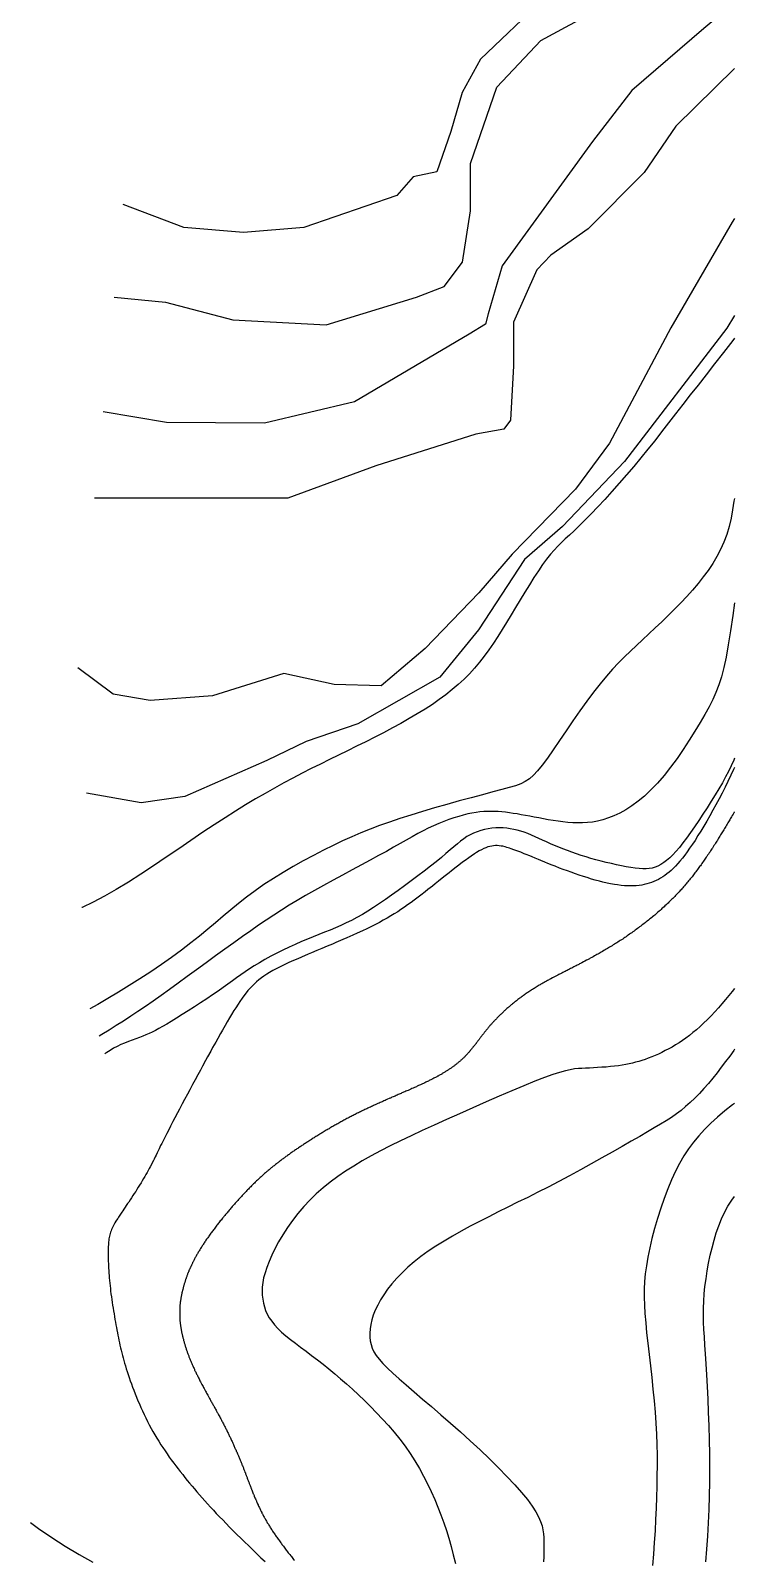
# Model space of a CAD drawing. Header units: metres. Extents: x -2219 to 517, y -3078 to 398.
# Drawn here: x 450 to 517.2, y 101.6 to 247.5 of the extents above; entities that cross this region are included whole.
import ezdxf

# ---------------------------------------------------------------- set-up
doc = ezdxf.new("R2010")
doc.units = ezdxf.units.M
doc.layers.add('TERRAIN_CONTOUR_1M', color=3, linetype='Continuous')
doc.layers.add('TERRAIN_CONTOUR_5M_SUPPLEMENT', color=4, linetype='Continuous')

msp = doc.modelspace()

# ---------------------------------------------------------------- linework, layer by layer
at = {"layer": 'TERRAIN_CONTOUR_1M'}
for points in [[(517.17, 258.13, 29), (515.96, 257.52, 29), (507.66, 253.77, 29), (501.75, 252.34, 29), (498.89, 250.5, 29), (492.93, 244.81, 29), (491.17, 241.61, 29), (490.1, 237.89, 29), (488.77, 234.04, 29), (486.51, 233.58, 29), (484.92, 231.78, 29), (476.06, 228.72, 29), (470.28, 228.27, 29), (464.6, 228.72, 29), (458.82, 230.92, 29)], [(517.17, 250.18, 31), (514.24, 247.72, 31), (507.38, 241.82, 31), (503.62, 236.93, 31), (494.98, 225.08, 31), (493.66, 220.5, 31), (493.4, 219.52, 31), (491.83, 218.54, 31), (480.9, 212.09, 31), (472.3, 210.04, 31), (462.95, 210.12, 31), (456.88, 211.12, 31)], [(517.17, 243.92, 32), (511.59, 238.4, 32), (508.55, 233.98, 32), (503.19, 228.62, 32), (499.64, 226.09, 32), (498.3, 224.69, 32), (496.09, 219.71, 32), (496.09, 215.52, 32), (495.8, 210.35, 32), (495.16, 209.48, 32), (492.49, 209.01, 32), (482.92, 205.97, 32), (474.53, 202.88, 32), (456.07, 202.89, 32)], [(517.17, 229.6, 33), (516.95, 229.23, 33), (511.1, 219.16, 33), (505.23, 208.15, 33), (502, 203.76, 33), (495.95, 197.53, 33), (492.77, 193.84, 33), (487.65, 188.54, 33), (483.44, 184.96, 33), (478.96, 185.11, 33), (474.14, 186.16, 33), (467.35, 184.02, 33), (461.39, 183.57, 33), (457.86, 184.17, 33), (454.48, 186.69, 33)], [(517.17, 220.32, 34), (516.43, 219.11, 34), (506.67, 206.39, 34), (500.75, 200.2, 34), (497.13, 197.03, 34), (492.74, 190.33, 34), (489.04, 185.8, 34), (481.22, 181.33, 34), (476.27, 179.66, 34), (472.51, 177.85, 34), (464.69, 174.42, 34), (460.51, 173.8, 34), (455.31, 174.71, 34)], [(517.17, 202.87, 37), (517.13, 202.6, 37), (517, 201.79, 37), (516.85, 200.99, 37), (516.66, 200.2, 37), (516.43, 199.43, 37), (516.16, 198.7, 37), (515.85, 197.99, 37), (515.49, 197.31, 37), (515.1, 196.65, 37), (514.67, 196, 37), (514.2, 195.37, 37), (513.71, 194.74, 37), (513.18, 194.12, 37), (512.62, 193.5, 37), (512.04, 192.89, 37), (511.45, 192.28, 37), (510.84, 191.68, 37), (510.23, 191.08, 37), (509.61, 190.5, 37), (509, 189.93, 37), (508.4, 189.37, 37), (507.81, 188.82, 37), (507.24, 188.28, 37), (506.67, 187.73, 37), (506.1, 187.16, 37), (505.52, 186.55, 37), (504.94, 185.89, 37), (504.34, 185.17, 37), (503.72, 184.38, 37), (503.07, 183.52, 37), (502.41, 182.59, 37), (501.75, 181.63, 37), (501.1, 180.68, 37), (500.47, 179.75, 37), (499.87, 178.87, 37), (499.31, 178.08, 37), (498.82, 177.4, 37), (498.38, 176.86, 37), (497.98, 176.43, 37), (497.6, 176.09, 37), (497.2, 175.83, 37), (496.77, 175.62, 37), (496.26, 175.44, 37), (495.67, 175.26, 37), (494.95, 175.07, 37), (494.09, 174.84, 37), (493.11, 174.58, 37), (492.03, 174.29, 37), (490.9, 173.98, 37), (489.72, 173.65, 37), (488.54, 173.32, 37), (487.38, 172.98, 37), (486.26, 172.64, 37), (485.22, 172.3, 37), (484.23, 171.97, 37), (483.29, 171.64, 37), (482.39, 171.3, 37), (481.51, 170.94, 37), (480.64, 170.57, 37), (479.75, 170.16, 37), (478.85, 169.74, 37), (477.92, 169.27, 37), (476.97, 168.78, 37), (476, 168.26, 37), (475.04, 167.71, 37), (474.09, 167.15, 37), (473.15, 166.57, 37), (472.25, 165.99, 37), (471.4, 165.39, 37), (470.59, 164.8, 37), (469.83, 164.2, 37), (469.09, 163.59, 37), (468.36, 162.98, 37), (467.63, 162.36, 37), (466.88, 161.73, 37), (466.1, 161.08, 37), (465.27, 160.42, 37), (464.37, 159.74, 37), (463.43, 159.05, 37), (462.45, 158.36, 37), (461.44, 157.68, 37), (460.41, 157, 37), (459.38, 156.35, 37), (458.35, 155.72, 37), (457.35, 155.12, 37), (456.37, 154.56, 37), (455.63, 154.15, 37)], [(517.17, 192.9, 38), (517.01, 191.7, 38), (516.8, 190.21, 38), (516.58, 188.88, 38), (516.37, 187.72, 38), (516.15, 186.71, 38), (515.93, 185.84, 38), (515.68, 185.06, 38), (515.4, 184.34, 38), (515.1, 183.66, 38), (514.75, 182.97, 38), (514.35, 182.24, 38), (513.9, 181.46, 38), (513.4, 180.63, 38), (512.86, 179.77, 38), (512.29, 178.9, 38), (511.69, 178.03, 38), (511.07, 177.2, 38), (510.45, 176.41, 38), (509.82, 175.68, 38), (509.2, 175.03, 38), (508.58, 174.45, 38), (507.98, 173.95, 38), (507.38, 173.52, 38), (506.8, 173.15, 38), (506.23, 172.83, 38), (505.67, 172.57, 38), (505.14, 172.36, 38), (504.62, 172.19, 38), (504.11, 172.06, 38), (503.62, 171.97, 38), (503.14, 171.91, 38), (502.67, 171.88, 38), (502.2, 171.88, 38), (501.74, 171.89, 38), (501.27, 171.93, 38), (500.8, 171.98, 38), (500.33, 172.04, 38), (499.87, 172.11, 38), (499.4, 172.19, 38), (498.95, 172.27, 38), (498.5, 172.36, 38), (498.06, 172.44, 38), (497.63, 172.52, 38), (497.22, 172.6, 38), (496.82, 172.67, 38), (496.43, 172.74, 38), (496.05, 172.8, 38), (495.68, 172.86, 38), (495.32, 172.9, 38), (494.97, 172.94, 38), (494.62, 172.97, 38), (494.27, 172.98, 38), (493.93, 172.99, 38), (493.58, 172.99, 38), (493.23, 172.97, 38), (492.87, 172.93, 38), (492.5, 172.89, 38), (492.11, 172.82, 38), (491.71, 172.74, 38), (491.28, 172.63, 38), (490.84, 172.51, 38), (490.38, 172.37, 38), (489.91, 172.21, 38), (489.43, 172.03, 38), (488.94, 171.83, 38), (488.44, 171.62, 38), (487.94, 171.38, 38), (487.44, 171.13, 38), (486.93, 170.86, 38), (486.39, 170.57, 38), (485.84, 170.25, 38), (485.25, 169.92, 38), (484.62, 169.56, 38), (483.94, 169.17, 38), (483.2, 168.76, 38), (482.4, 168.32, 38), (481.55, 167.87, 38), (480.67, 167.39, 38), (479.76, 166.9, 38), (478.85, 166.41, 38), (477.94, 165.92, 38), (477.06, 165.43, 38), (476.21, 164.95, 38), (475.41, 164.48, 38), (474.65, 164.02, 38), (473.91, 163.56, 38), (473.18, 163.09, 38), (472.46, 162.61, 38), (471.73, 162.12, 38), (470.98, 161.59, 38), (470.19, 161.04, 38), (469.37, 160.44, 38), (468.5, 159.82, 38), (467.62, 159.18, 38), (466.72, 158.52, 38), (465.82, 157.87, 38), (464.93, 157.22, 38), (464.06, 156.59, 38), (463.22, 155.98, 38), (462.43, 155.42, 38), (461.66, 154.88, 38), (460.93, 154.37, 38), (460.22, 153.89, 38), (459.53, 153.42, 38), (458.84, 152.97, 38), (458.15, 152.53, 38), (457.47, 152.1, 38), (456.77, 151.67, 38), (456.5, 151.51, 38)], [(517.17, 178.06, 39), (517.1, 177.89, 39), (516.87, 177.35, 39), (516.61, 176.81, 39), (516.33, 176.27, 39), (516.02, 175.72, 39), (515.68, 175.15, 39), (515.33, 174.56, 39), (514.95, 173.95, 39), (514.56, 173.33, 39), (514.17, 172.71, 39), (513.77, 172.1, 39), (513.37, 171.52, 39), (512.98, 170.96, 39), (512.61, 170.44, 39), (512.25, 169.97, 39), (511.92, 169.55, 39), (511.59, 169.17, 39), (511.28, 168.84, 39), (510.99, 168.55, 39), (510.7, 168.3, 39), (510.42, 168.09, 39), (510.14, 167.91, 39), (509.87, 167.77, 39), (509.6, 167.66, 39), (509.32, 167.58, 39), (509.04, 167.53, 39), (508.73, 167.51, 39), (508.41, 167.51, 39), (508.06, 167.53, 39), (507.69, 167.57, 39), (507.28, 167.63, 39), (506.84, 167.7, 39), (506.39, 167.79, 39), (505.91, 167.89, 39), (505.42, 168, 39), (504.93, 168.12, 39), (504.44, 168.24, 39), (503.95, 168.37, 39), (503.47, 168.5, 39), (503, 168.64, 39), (502.54, 168.78, 39), (502.09, 168.93, 39), (501.65, 169.08, 39), (501.22, 169.24, 39), (500.8, 169.4, 39), (500.39, 169.56, 39), (499.99, 169.73, 39), (499.61, 169.9, 39), (499.23, 170.08, 39), (498.86, 170.25, 39), (498.49, 170.41, 39), (498.14, 170.57, 39), (497.79, 170.72, 39), (497.45, 170.86, 39), (497.11, 170.99, 39), (496.77, 171.1, 39), (496.44, 171.19, 39), (496.1, 171.27, 39), (495.77, 171.33, 39), (495.43, 171.38, 39), (495.09, 171.4, 39), (494.74, 171.41, 39), (494.38, 171.4, 39), (494.02, 171.37, 39), (493.66, 171.32, 39), (493.3, 171.25, 39), (492.95, 171.16, 39), (492.6, 171.04, 39), (492.26, 170.91, 39), (491.94, 170.75, 39), (491.63, 170.58, 39), (491.34, 170.38, 39), (491.03, 170.15, 39), (490.72, 169.9, 39), (490.39, 169.61, 39), (490.03, 169.3, 39), (489.63, 168.96, 39), (489.19, 168.58, 39), (488.69, 168.17, 39), (488.14, 167.74, 39), (487.55, 167.28, 39), (486.94, 166.82, 39), (486.31, 166.34, 39), (485.68, 165.88, 39), (485.05, 165.42, 39), (484.43, 164.98, 39), (483.84, 164.57, 39), (483.27, 164.18, 39), (482.71, 163.81, 39), (482.17, 163.47, 39), (481.65, 163.15, 39), (481.13, 162.86, 39), (480.61, 162.58, 39), (480.1, 162.33, 39), (479.59, 162.09, 39), (479.07, 161.86, 39), (478.56, 161.65, 39), (478.03, 161.44, 39), (477.5, 161.23, 39), (476.95, 161.01, 39), (476.4, 160.79, 39), (475.83, 160.55, 39), (475.24, 160.29, 39), (474.65, 160.02, 39), (474.06, 159.74, 39), (473.47, 159.44, 39), (472.89, 159.15, 39), (472.34, 158.84, 39), (471.81, 158.54, 39), (471.32, 158.25, 39), (470.86, 157.96, 39), (470.44, 157.68, 39), (470.03, 157.39, 39), (469.63, 157.1, 39), (469.23, 156.81, 39), (468.81, 156.5, 39), (468.36, 156.18, 39), (467.88, 155.83, 39), (467.35, 155.47, 39), (466.79, 155.09, 39), (466.2, 154.7, 39), (465.61, 154.32, 39), (465.01, 153.94, 39), (464.44, 153.58, 39), (463.9, 153.25, 39), (463.4, 152.94, 39), (462.96, 152.68, 39), (462.56, 152.45, 39), (462.21, 152.25, 39), (461.88, 152.07, 39), (461.57, 151.92, 39), (461.28, 151.78, 39), (460.98, 151.65, 39), (460.67, 151.53, 39), (460.35, 151.4, 39), (460.01, 151.28, 39), (459.66, 151.15, 39), (459.3, 151.01, 39), (458.94, 150.87, 39), (458.58, 150.72, 39), (458.23, 150.55, 39), (457.88, 150.37, 39), (457.55, 150.17, 39), (457.23, 149.96, 39), (457.06, 149.83, 39)], [(517.17, 172.95, 41), (517.16, 172.92, 41), (517.14, 172.89, 41), (517.13, 172.87, 41), (517.11, 172.84, 41), (517.04, 172.72, 41), (516.97, 172.6, 41), (516.9, 172.48, 41), (516.83, 172.36, 41), (516.78, 172.26, 41), (516.72, 172.17, 41), (516.67, 172.08, 41), (516.61, 171.99, 41), (516.55, 171.88, 41), (516.48, 171.77, 41), (516.42, 171.66, 41), (516.35, 171.55, 41), (516.29, 171.45, 41), (516.23, 171.35, 41), (516.17, 171.24, 41), (516.1, 171.14, 41), (516.04, 171.04, 41), (515.98, 170.94, 41), (515.92, 170.84, 41), (515.85, 170.74, 41), (515.79, 170.63, 41), (515.72, 170.52, 41), (515.66, 170.42, 41), (515.59, 170.31, 41), (515.54, 170.22, 41), (515.48, 170.13, 41), (515.42, 170.04, 41), (515.36, 169.95, 41), (515.29, 169.84, 41), (515.22, 169.72, 41), (515.15, 169.61, 41), (515.07, 169.49, 41), (515.01, 169.4, 41), (514.95, 169.31, 41), (514.9, 169.23, 41), (514.84, 169.14, 41), (514.76, 169.02, 41), (514.69, 168.91, 41), (514.61, 168.8, 41), (514.54, 168.69, 41), (514.47, 168.6, 41), (514.41, 168.51, 41), (514.35, 168.42, 41), (514.29, 168.33, 41), (514.21, 168.22, 41), (514.13, 168.11, 41), (514.06, 168, 41), (513.98, 167.89, 41), (513.92, 167.8, 41), (513.85, 167.71, 41), (513.78, 167.62, 41), (513.72, 167.53, 41), (513.64, 167.43, 41), (513.56, 167.32, 41), (513.48, 167.22, 41), (513.4, 167.11, 41), (513.33, 167.02, 41), (513.26, 166.93, 41), (513.19, 166.84, 41), (513.12, 166.75, 41), (513.04, 166.65, 41), (512.96, 166.55, 41), (512.88, 166.45, 41), (512.79, 166.35, 41), (512.72, 166.26, 41), (512.64, 166.17, 41), (512.57, 166.08, 41), (512.49, 165.99, 41), (512.41, 165.89, 41), (512.32, 165.79, 41), (512.24, 165.7, 41), (512.15, 165.6, 41), (512.07, 165.51, 41), (511.98, 165.42, 41), (511.9, 165.32, 41), (511.82, 165.23, 41), (511.73, 165.14, 41), (511.64, 165.05, 41), (511.55, 164.96, 41), (511.47, 164.86, 41), (511.38, 164.77, 41), (511.29, 164.68, 41), (511.2, 164.59, 41), (511.11, 164.5, 41), (511.01, 164.41, 41), (510.92, 164.32, 41), (510.83, 164.23, 41), (510.74, 164.15, 41), (510.64, 164.06, 41), (510.54, 163.96, 41), (510.45, 163.87, 41), (510.35, 163.78, 41), (510.25, 163.7, 41), (510.16, 163.61, 41), (510.07, 163.53, 41), (509.97, 163.45, 41), (509.87, 163.36, 41), (509.77, 163.27, 41), (509.66, 163.18, 41), (509.56, 163.09, 41), (509.46, 163.01, 41), (509.36, 162.93, 41), (509.27, 162.85, 41), (509.17, 162.77, 41), (509.06, 162.68, 41), (508.96, 162.6, 41), (508.85, 162.51, 41), (508.74, 162.43, 41), (508.64, 162.35, 41), (508.54, 162.27, 41), (508.44, 162.19, 41), (508.34, 162.11, 41), (508.23, 162.03, 41), (508.12, 161.95, 41), (508.01, 161.87, 41), (507.9, 161.79, 41), (507.8, 161.71, 41), (507.69, 161.63, 41), (507.59, 161.56, 41), (507.48, 161.48, 41), (507.37, 161.4, 41), (507.26, 161.33, 41), (507.15, 161.25, 41), (507.04, 161.17, 41), (506.93, 161.1, 41), (506.82, 161.02, 41), (506.72, 160.95, 41), (506.61, 160.88, 41), (506.5, 160.8, 41), (506.38, 160.73, 41), (506.27, 160.65, 41), (506.16, 160.58, 41), (506.05, 160.51, 41), (505.94, 160.44, 41), (505.83, 160.37, 41), (505.72, 160.3, 41), (505.6, 160.23, 41), (505.49, 160.16, 41), (505.37, 160.08, 41), (505.25, 160.01, 41), (505.14, 159.95, 41), (505.04, 159.88, 41), (504.93, 159.82, 41), (504.83, 159.76, 41), (504.71, 159.69, 41), (504.58, 159.62, 41), (504.46, 159.55, 41), (504.34, 159.48, 41), (504.24, 159.42, 41), (504.14, 159.36, 41), (504.04, 159.31, 41), (503.93, 159.25, 41), (503.8, 159.18, 41), (503.67, 159.1, 41), (503.54, 159.03, 41), (503.41, 158.96, 41), (503.32, 158.91, 41), (503.22, 158.86, 41), (503.13, 158.82, 41), (503.04, 158.77, 41), (502.9, 158.69, 41), (502.75, 158.61, 41), (502.61, 158.54, 41), (502.46, 158.46, 41), (502.39, 158.42, 41), (502.31, 158.38, 41), (502.24, 158.35, 41), (502.16, 158.31, 41), (502.06, 158.25, 41), (501.95, 158.2, 41), (501.84, 158.14, 41), (501.73, 158.09, 41), (501.63, 158.03, 41), (501.52, 157.97, 41), (501.41, 157.92, 41), (501.3, 157.86, 41), (501.2, 157.81, 41), (501.1, 157.76, 41), (501, 157.71, 41), (500.9, 157.66, 41), (500.79, 157.6, 41), (500.68, 157.55, 41), (500.57, 157.49, 41), (500.46, 157.43, 41), (500.39, 157.4, 41), (500.32, 157.36, 41), (500.26, 157.32, 41), (500.19, 157.29, 41), (500.05, 157.22, 41), (499.92, 157.15, 41), (499.79, 157.08, 41), (499.65, 157.01, 41), (499.57, 156.96, 41), (499.49, 156.92, 41), (499.41, 156.88, 41), (499.33, 156.83, 41), (499.22, 156.77, 41), (499.1, 156.71, 41), (498.99, 156.64, 41), (498.88, 156.58, 41), (498.79, 156.53, 41), (498.7, 156.48, 41), (498.62, 156.43, 41), (498.53, 156.38, 41), (498.44, 156.32, 41), (498.34, 156.27, 41), (498.24, 156.21, 41), (498.14, 156.15, 41), (498.06, 156.09, 41), (497.97, 156.04, 41), (497.89, 155.99, 41), (497.81, 155.94, 41), (497.72, 155.88, 41), (497.63, 155.82, 41), (497.54, 155.76, 41), (497.45, 155.7, 41), (497.37, 155.65, 41), (497.29, 155.59, 41), (497.2, 155.54, 41), (497.12, 155.48, 41), (497.04, 155.42, 41), (496.96, 155.37, 41), (496.89, 155.31, 41), (496.81, 155.25, 41), (496.73, 155.2, 41), (496.65, 155.14, 41), (496.57, 155.08, 41), (496.5, 155.02, 41), (496.42, 154.97, 41), (496.35, 154.91, 41), (496.28, 154.85, 41), (496.21, 154.8, 41), (496.14, 154.74, 41), (496.06, 154.68, 41), (495.99, 154.62, 41), (495.92, 154.56, 41), (495.85, 154.51, 41), (495.79, 154.45, 41), (495.72, 154.39, 41), (495.65, 154.34, 41), (495.59, 154.28, 41), (495.52, 154.22, 41), (495.45, 154.16, 41), (495.39, 154.1, 41), (495.32, 154.05, 41), (495.26, 153.99, 41), (495.2, 153.93, 41), (495.14, 153.88, 41), (495.08, 153.82, 41), (495.01, 153.76, 41), (494.95, 153.7, 41), (494.89, 153.64, 41), (494.83, 153.59, 41), (494.78, 153.53, 41), (494.72, 153.48, 41), (494.67, 153.42, 41), (494.61, 153.36, 41), (494.55, 153.31, 41), (494.49, 153.25, 41), (494.44, 153.19, 41), (494.38, 153.13, 41), (494.33, 153.08, 41), (494.28, 153.03, 41), (494.23, 152.97, 41), (494.18, 152.91, 41), (494.12, 152.85, 41), (494.07, 152.79, 41), (494.01, 152.73, 41), (493.97, 152.68, 41), (493.92, 152.63, 41), (493.88, 152.58, 41), (493.83, 152.53, 41), (493.78, 152.47, 41), (493.73, 152.41, 41), (493.68, 152.35, 41), (493.63, 152.29, 41), (493.59, 152.24, 41), (493.55, 152.19, 41), (493.51, 152.14, 41), (493.47, 152.1, 41), (493.42, 152.03, 41), (493.37, 151.97, 41), (493.31, 151.9, 41), (493.26, 151.83, 41), (493.23, 151.8, 41), (493.2, 151.76, 41), (493.17, 151.72, 41), (493.14, 151.68, 41), (493.09, 151.62, 41), (493.05, 151.56, 41), (493.01, 151.51, 41), (492.96, 151.45, 41), (492.93, 151.4, 41), (492.89, 151.36, 41), (492.86, 151.31, 41), (492.82, 151.27, 41), (492.79, 151.22, 41), (492.75, 151.17, 41), (492.71, 151.12, 41), (492.67, 151.07, 41), (492.64, 151.02, 41), (492.6, 150.97, 41), (492.56, 150.92, 41), (492.52, 150.87, 41), (492.5, 150.84, 41), (492.47, 150.8, 41), (492.44, 150.77, 41), (492.41, 150.73, 41), (492.37, 150.67, 41), (492.32, 150.61, 41), (492.27, 150.55, 41), (492.23, 150.49, 41), (492.2, 150.46, 41), (492.17, 150.42, 41), (492.14, 150.38, 41), (492.11, 150.35, 41), (492.06, 150.29, 41), (492.02, 150.24, 41), (491.97, 150.18, 41), (491.93, 150.12, 41), (491.89, 150.08, 41), (491.86, 150.05, 41), (491.83, 150.01, 41), (491.79, 149.97, 41), (491.75, 149.92, 41), (491.7, 149.87, 41), (491.66, 149.82, 41), (491.61, 149.77, 41), (491.58, 149.73, 41), (491.54, 149.69, 41), (491.5, 149.65, 41), (491.46, 149.61, 41), (491.42, 149.56, 41), (491.37, 149.52, 41), (491.33, 149.47, 41), (491.28, 149.43, 41), (491.24, 149.39, 41), (491.2, 149.35, 41), (491.15, 149.31, 41), (491.11, 149.27, 41), (491.06, 149.22, 41), (491.02, 149.18, 41), (490.97, 149.14, 41), (490.92, 149.1, 41), (490.87, 149.06, 41), (490.83, 149.02, 41), (490.78, 148.98, 41), (490.73, 148.94, 41), (490.68, 148.9, 41), (490.63, 148.86, 41), (490.58, 148.82, 41), (490.53, 148.78, 41), (490.48, 148.74, 41), (490.43, 148.7, 41), (490.37, 148.66, 41), (490.32, 148.62, 41), (490.27, 148.59, 41), (490.21, 148.55, 41), (490.16, 148.51, 41), (490.11, 148.48, 41), (490.05, 148.44, 41), (489.99, 148.4, 41), (489.93, 148.36, 41), (489.87, 148.32, 41), (489.82, 148.28, 41), (489.76, 148.25, 41), (489.71, 148.21, 41), (489.65, 148.18, 41), (489.59, 148.14, 41), (489.52, 148.1, 41), (489.46, 148.06, 41), (489.39, 148.02, 41), (489.33, 147.98, 41), (489.27, 147.95, 41), (489.22, 147.91, 41), (489.16, 147.88, 41), (489.08, 147.84, 41), (489.01, 147.8, 41), (488.94, 147.76, 41), (488.87, 147.72, 41), (488.81, 147.69, 41), (488.74, 147.65, 41), (488.68, 147.62, 41), (488.62, 147.58, 41), (488.54, 147.54, 41), (488.46, 147.5, 41), (488.38, 147.46, 41), (488.31, 147.42, 41), (488.24, 147.39, 41), (488.17, 147.35, 41), (488.1, 147.32, 41), (488.03, 147.29, 41), (487.95, 147.24, 41), (487.86, 147.2, 41), (487.77, 147.16, 41), (487.69, 147.12, 41), (487.62, 147.08, 41), (487.55, 147.05, 41), (487.47, 147.01, 41), (487.4, 146.98, 41), (487.31, 146.94, 41), (487.21, 146.89, 41), (487.11, 146.85, 41), (487.01, 146.8, 41), (486.94, 146.77, 41), (486.87, 146.74, 41), (486.8, 146.7, 41), (486.73, 146.67, 41), (486.61, 146.62, 41), (486.5, 146.57, 41), (486.38, 146.52, 41), (486.26, 146.47, 41), (486.2, 146.44, 41), (486.14, 146.41, 41), (486.07, 146.38, 41), (486.01, 146.35, 41), (485.9, 146.31, 41), (485.79, 146.26, 41), (485.69, 146.21, 41), (485.58, 146.17, 41), (485.5, 146.13, 41), (485.42, 146.1, 41), (485.34, 146.06, 41), (485.25, 146.02, 41), (485.16, 145.98, 41), (485.06, 145.94, 41), (484.96, 145.9, 41), (484.86, 145.85, 41), (484.77, 145.81, 41), (484.67, 145.77, 41), (484.57, 145.73, 41), (484.47, 145.69, 41), (484.4, 145.65, 41), (484.33, 145.62, 41), (484.26, 145.59, 41), (484.19, 145.56, 41), (484.06, 145.5, 41), (483.93, 145.45, 41), (483.81, 145.39, 41), (483.68, 145.34, 41), (483.6, 145.3, 41), (483.52, 145.27, 41), (483.44, 145.23, 41), (483.36, 145.2, 41), (483.24, 145.14, 41), (483.12, 145.09, 41), (482.99, 145.03, 41), (482.87, 144.97, 41), (482.78, 144.93, 41), (482.7, 144.89, 41), (482.61, 144.85, 41), (482.52, 144.81, 41), (482.41, 144.76, 41), (482.29, 144.71, 41), (482.18, 144.65, 41), (482.06, 144.6, 41), (481.97, 144.55, 41), (481.87, 144.51, 41), (481.78, 144.46, 41), (481.68, 144.42, 41), (481.57, 144.37, 41), (481.47, 144.31, 41), (481.36, 144.26, 41), (481.26, 144.21, 41), (481.16, 144.16, 41), (481.06, 144.11, 41), (480.97, 144.06, 41), (480.87, 144.02, 41), (480.77, 143.96, 41), (480.67, 143.91, 41), (480.57, 143.86, 41), (480.47, 143.81, 41), (480.37, 143.75, 41), (480.27, 143.7, 41), (480.17, 143.65, 41), (480.07, 143.6, 41), (479.97, 143.54, 41), (479.88, 143.49, 41), (479.78, 143.44, 41), (479.69, 143.39, 41), (479.59, 143.34, 41), (479.49, 143.28, 41), (479.39, 143.23, 41), (479.29, 143.17, 41), (479.2, 143.12, 41), (479.11, 143.07, 41), (479.02, 143.02, 41), (478.93, 142.97, 41), (478.83, 142.91, 41), (478.74, 142.86, 41), (478.64, 142.8, 41), (478.55, 142.74, 41), (478.46, 142.69, 41), (478.37, 142.64, 41), (478.28, 142.59, 41), (478.19, 142.54, 41), (478.1, 142.48, 41), (478, 142.42, 41), (477.91, 142.37, 41), (477.82, 142.31, 41), (477.73, 142.26, 41), (477.65, 142.21, 41), (477.56, 142.16, 41), (477.48, 142.1, 41), (477.38, 142.05, 41), (477.29, 141.99, 41), (477.2, 141.93, 41), (477.11, 141.88, 41), (477.03, 141.83, 41), (476.95, 141.77, 41), (476.86, 141.72, 41), (476.78, 141.67, 41), (476.7, 141.61, 41), (476.61, 141.56, 41), (476.52, 141.5, 41), (476.44, 141.45, 41), (476.36, 141.39, 41), (476.27, 141.34, 41), (476.19, 141.29, 41), (476.11, 141.24, 41), (476.03, 141.18, 41), (475.96, 141.13, 41), (475.88, 141.08, 41), (475.8, 141.03, 41), (475.72, 140.97, 41), (475.64, 140.92, 41), (475.55, 140.86, 41), (475.47, 140.81, 41), (475.4, 140.76, 41), (475.33, 140.71, 41), (475.25, 140.66, 41), (475.18, 140.61, 41), (475.1, 140.55, 41), (475.02, 140.5, 41), (474.94, 140.44, 41), (474.86, 140.39, 41), (474.79, 140.34, 41), (474.72, 140.29, 41), (474.66, 140.24, 41), (474.59, 140.2, 41), (474.51, 140.14, 41), (474.43, 140.08, 41), (474.35, 140.03, 41), (474.27, 139.97, 41), (474.2, 139.92, 41), (474.14, 139.87, 41), (474.07, 139.82, 41), (474, 139.77, 41), (473.93, 139.71, 41), (473.85, 139.66, 41), (473.77, 139.6, 41), (473.7, 139.54, 41), (473.63, 139.49, 41), (473.57, 139.44, 41), (473.5, 139.39, 41), (473.43, 139.34, 41), (473.36, 139.28, 41), (473.29, 139.22, 41), (473.21, 139.16, 41), (473.14, 139.1, 41), (473.07, 139.05, 41), (473.01, 138.99, 41), (472.94, 138.94, 41), (472.87, 138.88, 41), (472.8, 138.82, 41), (472.73, 138.77, 41), (472.66, 138.71, 41), (472.59, 138.65, 41), (472.52, 138.59, 41), (472.45, 138.53, 41), (472.38, 138.47, 41), (472.31, 138.41, 41), (472.24, 138.35, 41), (472.17, 138.29, 41), (472.1, 138.22, 41), (472.04, 138.16, 41), (471.97, 138.1, 41), (471.9, 138.03, 41), (471.83, 137.97, 41), (471.76, 137.9, 41), (471.69, 137.84, 41), (471.62, 137.77, 41), (471.55, 137.71, 41), (471.48, 137.64, 41), (471.41, 137.57, 41), (471.33, 137.5, 41), (471.26, 137.43, 41), (471.19, 137.36, 41), (471.12, 137.29, 41), (471.05, 137.22, 41), (470.98, 137.15, 41), (470.91, 137.08, 41), (470.84, 137.01, 41), (470.76, 136.93, 41), (470.69, 136.85, 41), (470.61, 136.78, 41), (470.54, 136.7, 41), (470.47, 136.63, 41), (470.4, 136.55, 41), (470.33, 136.48, 41), (470.25, 136.4, 41), (470.18, 136.32, 41), (470.1, 136.23, 41), (470.03, 136.15, 41), (469.95, 136.07, 41), (469.88, 136, 41), (469.81, 135.92, 41), (469.74, 135.84, 41), (469.66, 135.75, 41), (469.59, 135.67, 41), (469.51, 135.59, 41), (469.44, 135.5, 41), (469.37, 135.42, 41), (469.29, 135.34, 41), (469.22, 135.25, 41), (469.15, 135.17, 41), (469.08, 135.09, 41), (469.01, 135, 41), (468.93, 134.92, 41), (468.86, 134.83, 41), (468.79, 134.75, 41), (468.72, 134.66, 41), (468.64, 134.57, 41), (468.57, 134.49, 41), (468.5, 134.4, 41), (468.43, 134.32, 41), (468.37, 134.23, 41), (468.3, 134.15, 41), (468.23, 134.06, 41), (468.16, 133.97, 41), (468.08, 133.88, 41), (468.01, 133.8, 41), (467.95, 133.71, 41), (467.89, 133.63, 41), (467.82, 133.55, 41), (467.76, 133.47, 41), (467.69, 133.38, 41), (467.62, 133.29, 41), (467.55, 133.2, 41), (467.48, 133.11, 41), (467.42, 133.03, 41), (467.36, 132.95, 41), (467.31, 132.87, 41), (467.25, 132.79, 41), (467.18, 132.7, 41), (467.12, 132.62, 41), (467.05, 132.53, 41), (466.99, 132.44, 41), (466.94, 132.36, 41), (466.88, 132.28, 41), (466.83, 132.2, 41), (466.77, 132.13, 41), (466.71, 132.04, 41), (466.66, 131.96, 41), (466.6, 131.88, 41), (466.54, 131.79, 41), (466.5, 131.72, 41), (466.45, 131.64, 41), (466.4, 131.57, 41), (466.35, 131.49, 41), (466.3, 131.41, 41), (466.25, 131.34, 41), (466.2, 131.26, 41), (466.15, 131.18, 41), (466.11, 131.11, 41), (466.06, 131.03, 41), (466.02, 130.96, 41), (465.98, 130.89, 41), (465.93, 130.82, 41), (465.89, 130.74, 41), (465.85, 130.67, 41), (465.81, 130.6, 41), (465.77, 130.53, 41), (465.73, 130.46, 41), (465.69, 130.39, 41), (465.65, 130.32, 41), (465.62, 130.25, 41), (465.58, 130.18, 41), (465.55, 130.11, 41), (465.51, 130.04, 41), (465.48, 129.98, 41), (465.44, 129.91, 41), (465.41, 129.84, 41), (465.38, 129.78, 41), (465.35, 129.71, 41), (465.32, 129.65, 41), (465.29, 129.58, 41), (465.26, 129.52, 41), (465.23, 129.45, 41), (465.2, 129.39, 41), (465.17, 129.32, 41), (465.14, 129.26, 41), (465.11, 129.2, 41), (465.09, 129.13, 41), (465.06, 129.07, 41), (465.04, 129.01, 41), (465.01, 128.95, 41), (464.99, 128.88, 41), (464.96, 128.82, 41), (464.94, 128.76, 41), (464.92, 128.7, 41), (464.89, 128.64, 41), (464.87, 128.58, 41), (464.85, 128.52, 41), (464.83, 128.46, 41), (464.81, 128.4, 41), (464.79, 128.34, 41), (464.77, 128.28, 41), (464.75, 128.22, 41), (464.73, 128.17, 41), (464.71, 128.11, 41), (464.69, 128.05, 41), (464.68, 127.99, 41), (464.66, 127.94, 41), (464.64, 127.88, 41), (464.62, 127.82, 41), (464.61, 127.76, 41), (464.59, 127.71, 41), (464.58, 127.65, 41), (464.56, 127.59, 41), (464.54, 127.54, 41), (464.53, 127.48, 41), (464.52, 127.43, 41), (464.5, 127.37, 41), (464.49, 127.31, 41), (464.47, 127.26, 41), (464.46, 127.2, 41), (464.45, 127.14, 41), (464.43, 127.09, 41), (464.42, 127.04, 41), (464.41, 126.98, 41), (464.4, 126.93, 41), (464.39, 126.87, 41), (464.37, 126.81, 41), (464.36, 126.76, 41), (464.35, 126.7, 41), (464.34, 126.64, 41), (464.33, 126.59, 41), (464.32, 126.54, 41), (464.31, 126.49, 41), (464.3, 126.43, 41), (464.3, 126.37, 41), (464.29, 126.31, 41), (464.28, 126.25, 41), (464.27, 126.2, 41), (464.26, 126.15, 41), (464.26, 126.09, 41), (464.25, 126.04, 41), (464.24, 125.98, 41), (464.24, 125.93, 41), (464.23, 125.87, 41), (464.23, 125.81, 41), (464.22, 125.76, 41), (464.22, 125.7, 41), (464.22, 125.65, 41), (464.21, 125.59, 41), (464.21, 125.53, 41), (464.21, 125.48, 41), (464.2, 125.42, 41), (464.2, 125.36, 41), (464.2, 125.3, 41), (464.2, 125.25, 41), (464.2, 125.19, 41), (464.2, 125.14, 41), (464.2, 125.08, 41), (464.2, 125.02, 41), (464.2, 124.96, 41), (464.2, 124.9, 41), (464.2, 124.85, 41), (464.2, 124.79, 41), (464.21, 124.73, 41), (464.21, 124.67, 41), (464.21, 124.61, 41), (464.22, 124.55, 41), (464.22, 124.49, 41), (464.22, 124.44, 41), (464.23, 124.37, 41), (464.23, 124.31, 41), (464.24, 124.25, 41), (464.25, 124.19, 41), (464.25, 124.13, 41), (464.26, 124.07, 41), (464.27, 124.01, 41), (464.28, 123.95, 41), (464.28, 123.89, 41), (464.29, 123.83, 41), (464.3, 123.76, 41), (464.31, 123.7, 41), (464.32, 123.64, 41), (464.33, 123.58, 41), (464.34, 123.51, 41), (464.35, 123.45, 41), (464.37, 123.39, 41), (464.38, 123.32, 41), (464.39, 123.25, 41), (464.41, 123.19, 41), (464.42, 123.12, 41), (464.43, 123.06, 41), (464.45, 123, 41), (464.46, 122.93, 41), (464.48, 122.87, 41), (464.49, 122.8, 41), (464.51, 122.73, 41), (464.53, 122.66, 41), (464.55, 122.6, 41), (464.56, 122.53, 41), (464.58, 122.47, 41), (464.6, 122.4, 41), (464.62, 122.33, 41), (464.64, 122.26, 41), (464.66, 122.19, 41), (464.68, 122.12, 41), (464.7, 122.05, 41), (464.72, 121.99, 41), (464.74, 121.92, 41), (464.76, 121.85, 41), (464.79, 121.78, 41), (464.81, 121.71, 41), (464.83, 121.64, 41), (464.86, 121.56, 41), (464.88, 121.49, 41), (464.91, 121.42, 41), (464.93, 121.36, 41), (464.95, 121.29, 41), (464.98, 121.21, 41), (465.01, 121.14, 41), (465.04, 121.07, 41), (465.06, 120.99, 41), (465.09, 120.92, 41), (465.12, 120.85, 41), (465.15, 120.78, 41), (465.17, 120.71, 41), (465.21, 120.63, 41), (465.24, 120.56, 41), (465.27, 120.48, 41), (465.3, 120.4, 41), (465.33, 120.33, 41), (465.36, 120.26, 41), (465.39, 120.19, 41), (465.42, 120.12, 41), (465.46, 120.04, 41), (465.49, 119.96, 41), (465.53, 119.88, 41), (465.57, 119.8, 41), (465.6, 119.72, 41), (465.63, 119.65, 41), (465.66, 119.58, 41), (465.7, 119.51, 41), (465.74, 119.43, 41), (465.78, 119.34, 41), (465.82, 119.26, 41), (465.86, 119.18, 41), (465.89, 119.11, 41), (465.93, 119.04, 41), (465.96, 118.97, 41), (466, 118.9, 41), (466.05, 118.81, 41), (466.09, 118.72, 41), (466.14, 118.63, 41), (466.19, 118.53, 41), (466.22, 118.47, 41), (466.25, 118.4, 41), (466.29, 118.34, 41), (466.32, 118.27, 41), (466.38, 118.17, 41), (466.43, 118.08, 41), (466.48, 117.98, 41), (466.53, 117.88, 41), (466.57, 117.82, 41), (466.6, 117.76, 41), (466.63, 117.7, 41), (466.66, 117.64, 41), (466.72, 117.54, 41), (466.77, 117.44, 41), (466.83, 117.34, 41), (466.88, 117.24, 41), (466.92, 117.18, 41), (466.95, 117.12, 41), (466.98, 117.06, 41), (467.02, 117, 41), (467.06, 116.92, 41), (467.11, 116.84, 41), (467.15, 116.76, 41), (467.19, 116.68, 41), (467.24, 116.6, 41), (467.28, 116.52, 41), (467.33, 116.44, 41), (467.37, 116.36, 41), (467.41, 116.29, 41), (467.45, 116.22, 41), (467.49, 116.15, 41), (467.52, 116.08, 41), (467.58, 115.99, 41), (467.63, 115.9, 41), (467.68, 115.81, 41), (467.73, 115.71, 41), (467.76, 115.65, 41), (467.79, 115.59, 41), (467.83, 115.53, 41), (467.86, 115.47, 41), (467.91, 115.37, 41), (467.97, 115.27, 41), (468.02, 115.17, 41), (468.08, 115.07, 41), (468.12, 115, 41), (468.16, 114.93, 41), (468.19, 114.85, 41), (468.23, 114.78, 41), (468.28, 114.69, 41), (468.33, 114.6, 41), (468.37, 114.52, 41), (468.42, 114.43, 41), (468.46, 114.35, 41), (468.49, 114.28, 41), (468.53, 114.2, 41), (468.57, 114.12, 41), (468.61, 114.04, 41), (468.66, 113.96, 41), (468.7, 113.87, 41), (468.74, 113.79, 41), (468.78, 113.71, 41), (468.82, 113.63, 41), (468.86, 113.55, 41), (468.9, 113.46, 41), (468.93, 113.39, 41), (468.97, 113.31, 41), (469.01, 113.23, 41), (469.04, 113.16, 41), (469.08, 113.07, 41), (469.12, 112.99, 41), (469.16, 112.91, 41), (469.2, 112.83, 41), (469.23, 112.75, 41), (469.27, 112.68, 41), (469.3, 112.6, 41), (469.33, 112.53, 41), (469.37, 112.45, 41), (469.41, 112.36, 41), (469.44, 112.28, 41), (469.48, 112.2, 41), (469.51, 112.13, 41), (469.55, 112.05, 41), (469.58, 111.98, 41), (469.61, 111.91, 41), (469.65, 111.83, 41), (469.68, 111.74, 41), (469.71, 111.66, 41), (469.75, 111.58, 41), (469.78, 111.51, 41), (469.81, 111.44, 41), (469.84, 111.37, 41), (469.87, 111.29, 41), (469.91, 111.21, 41), (469.94, 111.13, 41), (469.97, 111.05, 41), (470.01, 110.97, 41), (470.03, 110.9, 41), (470.06, 110.83, 41), (470.09, 110.76, 41), (470.12, 110.69, 41), (470.15, 110.61, 41), (470.19, 110.53, 41), (470.22, 110.45, 41), (470.25, 110.36, 41), (470.28, 110.3, 41), (470.3, 110.23, 41), (470.33, 110.17, 41), (470.36, 110.1, 41), (470.39, 110.01, 41), (470.43, 109.91, 41), (470.47, 109.82, 41), (470.5, 109.73, 41), (470.52, 109.68, 41), (470.54, 109.62, 41), (470.56, 109.57, 41), (470.58, 109.52, 41), (470.61, 109.45, 41), (470.64, 109.38, 41), (470.66, 109.31, 41), (470.69, 109.24, 41), (470.72, 109.16, 41), (470.74, 109.09, 41), (470.77, 109.02, 41), (470.8, 108.95, 41), (470.82, 108.89, 41), (470.85, 108.82, 41), (470.87, 108.75, 41), (470.9, 108.69, 41), (470.93, 108.61, 41), (470.96, 108.54, 41), (470.98, 108.46, 41), (471.01, 108.39, 41), (471.03, 108.34, 41), (471.05, 108.29, 41), (471.07, 108.25, 41), (471.09, 108.2, 41), (471.12, 108.11, 41), (471.16, 108.02, 41), (471.19, 107.92, 41), (471.23, 107.83, 41), (471.25, 107.78, 41), (471.28, 107.72, 41), (471.3, 107.66, 41), (471.32, 107.6, 41), (471.36, 107.52, 41), (471.39, 107.44, 41), (471.43, 107.36, 41), (471.46, 107.27, 41), (471.49, 107.21, 41), (471.52, 107.15, 41), (471.54, 107.09, 41), (471.57, 107.02, 41), (471.61, 106.94, 41), (471.64, 106.87, 41), (471.68, 106.79, 41), (471.71, 106.71, 41), (471.74, 106.64, 41), (471.78, 106.57, 41), (471.81, 106.51, 41), (471.84, 106.44, 41), (471.88, 106.36, 41), (471.91, 106.28, 41), (471.95, 106.21, 41), (471.99, 106.13, 41), (472.03, 106.06, 41), (472.06, 105.99, 41), (472.1, 105.92, 41), (472.14, 105.85, 41), (472.18, 105.77, 41), (472.22, 105.69, 41), (472.26, 105.61, 41), (472.31, 105.53, 41), (472.35, 105.46, 41), (472.39, 105.38, 41), (472.44, 105.3, 41), (472.48, 105.23, 41), (472.53, 105.15, 41), (472.57, 105.07, 41), (472.62, 104.99, 41), (472.67, 104.92, 41), (472.72, 104.83, 41), (472.77, 104.75, 41), (472.82, 104.67, 41), (472.87, 104.59, 41), (472.92, 104.51, 41), (472.97, 104.43, 41), (473.02, 104.35, 41), (473.07, 104.27, 41), (473.13, 104.18, 41), (473.19, 104.1, 41), (473.25, 104.01, 41), (473.31, 103.92, 41), (473.36, 103.84, 41), (473.42, 103.76, 41), (473.47, 103.68, 41), (473.53, 103.6, 41), (473.59, 103.51, 41), (473.66, 103.42, 41), (473.72, 103.33, 41), (473.79, 103.24, 41), (473.85, 103.16, 41), (473.91, 103.08, 41), (473.97, 103, 41), (474.03, 102.92, 41), (474.1, 102.82, 41), (474.17, 102.73, 41), (474.24, 102.64, 41), (474.31, 102.55, 41), (474.37, 102.46, 41), (474.44, 102.38, 41), (474.51, 102.29, 41), (474.57, 102.21, 41), (474.65, 102.11, 41), (474.72, 102.02, 41), (474.8, 101.92, 41), (474.87, 101.83, 41), (474.94, 101.74, 41), (475.01, 101.65, 41), (475.08, 101.57, 41), (475.15, 101.48, 41)], [(517.17, 156.09, 42), (516.95, 155.8, 42), (516.64, 155.41, 42), (516.32, 155.01, 42), (515.98, 154.61, 42), (515.64, 154.22, 42), (515.29, 153.84, 42), (514.94, 153.47, 42), (514.59, 153.11, 42), (514.23, 152.77, 42), (513.89, 152.45, 42), (513.54, 152.14, 42), (513.2, 151.86, 42), (512.87, 151.59, 42), (512.54, 151.34, 42), (512.21, 151.11, 42), (511.89, 150.89, 42), (511.56, 150.69, 42), (511.23, 150.49, 42), (510.9, 150.31, 42), (510.57, 150.14, 42), (510.24, 149.97, 42), (509.92, 149.82, 42), (509.59, 149.68, 42), (509.27, 149.55, 42), (508.95, 149.42, 42), (508.64, 149.31, 42), (508.34, 149.21, 42), (508.04, 149.11, 42), (507.74, 149.03, 42), (507.43, 148.95, 42), (507.12, 148.88, 42), (506.79, 148.81, 42), (506.46, 148.76, 42), (506.1, 148.7, 42), (505.72, 148.66, 42), (505.33, 148.62, 42), (504.93, 148.58, 42), (504.52, 148.55, 42), (504.11, 148.52, 42), (503.71, 148.5, 42), (503.33, 148.48, 42), (502.96, 148.46, 42), (502.61, 148.45, 42), (502.27, 148.43, 42), (501.9, 148.39, 42), (501.5, 148.32, 42), (501.03, 148.22, 42), (500.48, 148.07, 42), (499.83, 147.86, 42), (499.04, 147.57, 42), (498.12, 147.22, 42), (497.07, 146.79, 42), (495.93, 146.32, 42), (494.71, 145.8, 42), (493.45, 145.25, 42), (492.18, 144.69, 42), (490.91, 144.12, 42), (489.67, 143.57, 42), (488.49, 143.03, 42), (487.37, 142.51, 42), (486.3, 142.01, 42), (485.28, 141.53, 42), (484.31, 141.04, 42), (483.38, 140.57, 42), (482.49, 140.09, 42), (481.64, 139.61, 42), (480.82, 139.12, 42), (480.04, 138.62, 42), (479.29, 138.11, 42), (478.57, 137.58, 42), (477.89, 137.03, 42), (477.24, 136.47, 42), (476.62, 135.87, 42), (476.04, 135.25, 42), (475.49, 134.6, 42), (474.97, 133.93, 42), (474.49, 133.25, 42), (474.05, 132.57, 42), (473.65, 131.89, 42), (473.3, 131.23, 42), (472.99, 130.6, 42), (472.73, 130, 42), (472.51, 129.44, 42), (472.35, 128.93, 42), (472.22, 128.44, 42), (472.14, 127.99, 42), (472.09, 127.57, 42), (472.08, 127.16, 42), (472.09, 126.78, 42), (472.13, 126.4, 42), (472.2, 126.04, 42), (472.29, 125.68, 42), (472.41, 125.33, 42), (472.57, 124.99, 42), (472.76, 124.64, 42), (472.99, 124.3, 42), (473.26, 123.96, 42), (473.57, 123.61, 42), (473.93, 123.27, 42), (474.34, 122.92, 42), (474.78, 122.56, 42), (475.25, 122.2, 42), (475.75, 121.82, 42), (476.27, 121.44, 42), (476.8, 121.04, 42), (477.35, 120.63, 42), (477.9, 120.2, 42), (478.45, 119.76, 42), (479.01, 119.3, 42), (479.57, 118.82, 42), (480.14, 118.32, 42), (480.71, 117.81, 42), (481.28, 117.28, 42), (481.85, 116.73, 42), (482.43, 116.16, 42), (483, 115.57, 42), (483.57, 114.97, 42), (484.13, 114.35, 42), (484.68, 113.71, 42), (485.21, 113.05, 42), (485.72, 112.37, 42), (486.2, 111.68, 42), (486.66, 110.98, 42), (487.09, 110.26, 42), (487.49, 109.53, 42), (487.87, 108.79, 42), (488.22, 108.05, 42), (488.55, 107.3, 42), (488.86, 106.55, 42), (489.15, 105.81, 42), (489.42, 105.07, 42), (489.67, 104.33, 42), (489.9, 103.58, 42), (490.12, 102.81, 42), (490.33, 102.01, 42), (490.54, 101.17, 42)], [(517.17, 150.27, 43), (517.1, 150.17, 43), (516.72, 149.63, 43), (516.32, 149.1, 43), (515.92, 148.56, 43), (515.52, 148.03, 43), (515.1, 147.52, 43), (514.68, 147.01, 43), (514.25, 146.52, 43), (513.82, 146.06, 43), (513.38, 145.61, 43), (512.95, 145.19, 43), (512.51, 144.8, 43), (512.07, 144.44, 43), (511.63, 144.1, 43), (511.16, 143.77, 43), (510.66, 143.45, 43), (510.12, 143.12, 43), (509.52, 142.76, 43), (508.86, 142.38, 43), (508.13, 141.96, 43), (507.32, 141.5, 43), (506.44, 140.99, 43), (505.5, 140.46, 43), (504.52, 139.9, 43), (503.5, 139.33, 43), (502.47, 138.76, 43), (501.43, 138.19, 43), (500.4, 137.64, 43), (499.39, 137.12, 43), (498.4, 136.62, 43), (497.43, 136.13, 43), (496.47, 135.66, 43), (495.54, 135.2, 43), (494.62, 134.74, 43), (493.71, 134.29, 43), (492.82, 133.83, 43), (491.95, 133.37, 43), (491.09, 132.91, 43), (490.26, 132.44, 43), (489.45, 131.96, 43), (488.67, 131.48, 43), (487.94, 130.99, 43), (487.24, 130.49, 43), (486.59, 129.98, 43), (485.98, 129.46, 43), (485.43, 128.94, 43), (484.93, 128.41, 43), (484.47, 127.89, 43), (484.06, 127.36, 43), (483.7, 126.84, 43), (483.38, 126.34, 43), (483.11, 125.84, 43), (482.88, 125.35, 43), (482.69, 124.88, 43), (482.55, 124.43, 43), (482.45, 123.99, 43), (482.38, 123.57, 43), (482.35, 123.17, 43), (482.36, 122.78, 43), (482.4, 122.42, 43), (482.47, 122.07, 43), (482.59, 121.73, 43), (482.75, 121.39, 43), (482.97, 121.04, 43), (483.25, 120.67, 43), (483.6, 120.28, 43), (484.03, 119.84, 43), (484.54, 119.35, 43), (485.15, 118.81, 43), (485.83, 118.22, 43), (486.58, 117.57, 43), (487.4, 116.88, 43), (488.26, 116.15, 43), (489.15, 115.38, 43), (490.07, 114.58, 43), (491.01, 113.75, 43), (491.95, 112.9, 43), (492.88, 112.03, 43), (493.78, 111.17, 43), (494.64, 110.32, 43), (495.45, 109.49, 43), (496.19, 108.7, 43), (496.84, 107.96, 43), (497.4, 107.28, 43), (497.85, 106.66, 43), (498.21, 106.11, 43), (498.47, 105.62, 43), (498.66, 105.17, 43), (498.8, 104.76, 43), (498.88, 104.38, 43), (498.93, 104.02, 43), (498.96, 103.67, 43), (498.97, 103.32, 43), (498.98, 102.97, 43), (498.98, 102.61, 43), (498.97, 102.22, 43), (498.96, 101.8, 43), (498.94, 101.34, 43)], [(517.17, 145.11, 44), (516.98, 144.97, 44), (516.26, 144.39, 44), (515.57, 143.8, 44), (514.92, 143.21, 44), (514.32, 142.61, 44), (513.77, 142.01, 44), (513.26, 141.4, 44), (512.79, 140.76, 44), (512.35, 140.09, 44), (511.94, 139.38, 44), (511.55, 138.63, 44), (511.17, 137.82, 44), (510.81, 136.95, 44), (510.47, 136.04, 44), (510.14, 135.09, 44), (509.83, 134.13, 44), (509.55, 133.17, 44), (509.3, 132.22, 44), (509.09, 131.3, 44), (508.91, 130.43, 44), (508.77, 129.61, 44), (508.66, 128.84, 44), (508.59, 128.09, 44), (508.56, 127.36, 44), (508.56, 126.61, 44), (508.58, 125.84, 44), (508.63, 125.03, 44), (508.7, 124.15, 44), (508.79, 123.21, 44), (508.9, 122.2, 44), (509.02, 121.14, 44), (509.15, 120.05, 44), (509.27, 118.93, 44), (509.39, 117.82, 44), (509.5, 116.7, 44), (509.59, 115.62, 44), (509.66, 114.56, 44), (509.72, 113.53, 44), (509.75, 112.53, 44), (509.78, 111.53, 44), (509.78, 110.54, 44), (509.77, 109.54, 44), (509.75, 108.54, 44), (509.73, 107.51, 44), (509.69, 106.45, 44), (509.64, 105.37, 44), (509.59, 104.28, 44), (509.52, 103.17, 44), (509.45, 102.07, 44), (509.36, 100.97, 44)], [(449.96, 105.1, 39), (450.72, 104.53, 39), (451.98, 103.65, 39), (453.28, 102.82, 39), (454.6, 102.04, 39), (455.91, 101.31, 39)]]:
    msp.add_polyline3d(points, dxfattribs=at)
at = {"layer": 'TERRAIN_CONTOUR_5M_SUPPLEMENT'}
for points in [[(457.95, 222.09, 30), (462.84, 221.62, 30), (469.29, 219.92, 30), (478.19, 219.44, 30), (486.81, 222.09, 30), (489.45, 223.11, 30), (491.21, 225.41, 30), (491.96, 230.31, 30), (491.96, 234.85, 30), (494.48, 242.12, 30), (498.68, 246.59, 30), (501.46, 248.08, 30), (508.47, 251.83, 30), (514.64, 255.36, 30), (517.17, 256.68, 30)], [(517.17, 218.17, 35), (517.02, 217.96, 35), (516.13, 216.8, 35), (515.28, 215.71, 35), (514.47, 214.68, 35), (513.7, 213.69, 35), (512.95, 212.75, 35), (512.24, 211.83, 35), (511.55, 210.94, 35), (510.88, 210.07, 35), (510.21, 209.22, 35), (509.56, 208.38, 35), (508.9, 207.56, 35), (508.24, 206.74, 35), (507.57, 205.92, 35), (506.88, 205.11, 35), (506.18, 204.31, 35), (505.48, 203.53, 35), (504.8, 202.77, 35), (504.13, 202.06, 35), (503.49, 201.39, 35), (502.9, 200.79, 35), (502.35, 200.25, 35), (501.86, 199.78, 35), (501.42, 199.37, 35), (501.02, 199, 35), (500.65, 198.65, 35), (500.3, 198.31, 35), (499.95, 197.94, 35), (499.6, 197.54, 35), (499.24, 197.08, 35), (498.85, 196.55, 35), (498.45, 195.96, 35), (498.03, 195.31, 35), (497.6, 194.63, 35), (497.16, 193.92, 35), (496.72, 193.19, 35), (496.28, 192.46, 35), (495.84, 191.74, 35), (495.42, 191.03, 35), (494.99, 190.35, 35), (494.57, 189.68, 35), (494.15, 189.04, 35), (493.72, 188.42, 35), (493.29, 187.82, 35), (492.83, 187.23, 35), (492.36, 186.67, 35), (491.86, 186.13, 35), (491.35, 185.61, 35), (490.8, 185.11, 35), (490.23, 184.61, 35), (489.63, 184.13, 35), (488.99, 183.66, 35), (488.33, 183.2, 35), (487.63, 182.74, 35), (486.89, 182.29, 35), (486.12, 181.84, 35), (485.33, 181.39, 35), (484.51, 180.95, 35), (483.67, 180.5, 35), (482.82, 180.07, 35), (481.96, 179.63, 35), (481.1, 179.2, 35), (480.24, 178.78, 35), (479.37, 178.35, 35), (478.51, 177.93, 35), (477.64, 177.5, 35), (476.77, 177.07, 35), (475.9, 176.62, 35), (475.02, 176.17, 35), (474.14, 175.7, 35), (473.25, 175.21, 35), (472.35, 174.7, 35), (471.43, 174.17, 35), (470.5, 173.61, 35), (469.53, 173.01, 35), (468.53, 172.38, 35), (467.49, 171.7, 35), (466.41, 170.99, 35), (465.28, 170.22, 35), (464.11, 169.42, 35), (462.91, 168.61, 35), (461.71, 167.8, 35), (460.5, 167, 35), (459.31, 166.24, 35), (458.14, 165.52, 35), (457.01, 164.88, 35), (455.93, 164.31, 35), (454.88, 163.82, 35), (454.86, 163.81, 35)], [(517.17, 177.19, 40), (517.08, 176.97, 40), (516.84, 176.45, 40), (516.55, 175.84, 40), (516.29, 175.31, 40), (515.99, 174.72, 40), (515.72, 174.19, 40), (515.41, 173.62, 40), (515.12, 173.1, 40), (514.83, 172.57, 40), (514.53, 172.06, 40), (514.25, 171.58, 40), (513.95, 171.09, 40), (513.69, 170.67, 40), (513.41, 170.22, 40), (513.16, 169.85, 40), (512.89, 169.46, 40), (512.67, 169.14, 40), (512.42, 168.8, 40), (512.21, 168.53, 40), (511.97, 168.23, 40), (511.77, 168, 40), (511.55, 167.76, 40), (511.35, 167.55, 40), (511.13, 167.35, 40), (510.94, 167.18, 40), (510.73, 167.01, 40), (510.53, 166.86, 40), (510.32, 166.73, 40), (510.12, 166.61, 40), (509.91, 166.49, 40), (509.7, 166.39, 40), (509.48, 166.29, 40), (509.26, 166.21, 40), (509.03, 166.13, 40), (508.8, 166.06, 40), (508.56, 166, 40), (508.32, 165.95, 40), (508.06, 165.92, 40), (507.8, 165.89, 40), (507.53, 165.87, 40), (507.25, 165.87, 40), (506.97, 165.87, 40), (506.66, 165.89, 40), (506.36, 165.91, 40), (506.02, 165.96, 40), (505.72, 166, 40), (505.35, 166.07, 40), (505.02, 166.14, 40), (504.62, 166.23, 40), (504.29, 166.32, 40), (503.88, 166.43, 40), (503.53, 166.53, 40), (503.11, 166.66, 40), (502.76, 166.77, 40), (502.34, 166.91, 40), (501.99, 167.03, 40), (501.57, 167.17, 40), (501.22, 167.3, 40), (500.81, 167.45, 40), (500.48, 167.58, 40), (500.07, 167.74, 40), (499.76, 167.86, 40), (499.35, 168.02, 40), (499.08, 168.13, 40), (498.69, 168.29, 40), (498.45, 168.39, 40), (498.15, 168.51, 40), (497.85, 168.64, 40), (497.62, 168.73, 40), (497.3, 168.87, 40), (497.11, 168.94, 40), (496.78, 169.08, 40), (496.58, 169.15, 40), (496.29, 169.26, 40), (496.11, 169.33, 40), (495.85, 169.42, 40), (495.68, 169.48, 40), (495.44, 169.55, 40), (495.27, 169.6, 40), (495.05, 169.65, 40), (494.89, 169.68, 40), (494.7, 169.7, 40), (494.53, 169.72, 40), (494.35, 169.72, 40), (494.17, 169.7, 40), (494, 169.68, 40), (493.81, 169.64, 40), (493.63, 169.59, 40), (493.43, 169.51, 40), (493.24, 169.43, 40), (493.01, 169.32, 40), (492.81, 169.21, 40), (492.55, 169.05, 40), (492.34, 168.92, 40), (492.03, 168.72, 40), (491.8, 168.55, 40), (491.46, 168.3, 40), (491.22, 168.13, 40), (490.84, 167.84, 40), (490.59, 167.65, 40), (490.17, 167.31, 40), (489.94, 167.13, 40), (489.55, 166.83, 40), (489.27, 166.6, 40), (488.92, 166.33, 40), (488.58, 166.06, 40), (488.34, 165.86, 40), (487.91, 165.52, 40), (487.65, 165.31, 40), (487.24, 165, 40), (486.97, 164.79, 40), (486.6, 164.51, 40), (486.31, 164.3, 40), (485.96, 164.05, 40), (485.67, 163.85, 40), (485.33, 163.62, 40), (485.02, 163.41, 40), (484.68, 163.2, 40), (484.35, 163, 40), (484, 162.79, 40), (483.64, 162.59, 40), (483.28, 162.39, 40), (482.89, 162.18, 40), (482.51, 161.99, 40), (482.06, 161.77, 40), (481.67, 161.58, 40), (481.16, 161.35, 40), (480.75, 161.17, 40), (480.17, 160.91, 40), (479.79, 160.74, 40), (479.12, 160.46, 40), (478.78, 160.32, 40), (478.28, 160.11, 40), (477.77, 159.9, 40), (477.31, 159.71, 40), (476.78, 159.48, 40), (476.46, 159.35, 40), (475.82, 159.07, 40), (475.47, 158.92, 40), (474.92, 158.68, 40), (474.57, 158.52, 40), (474.11, 158.3, 40), (473.79, 158.15, 40), (473.4, 157.95, 40), (473.11, 157.79, 40), (472.78, 157.6, 40), (472.51, 157.44, 40), (472.23, 157.25, 40), (472, 157.08, 40), (471.76, 156.89, 40), (471.53, 156.71, 40), (471.33, 156.51, 40), (471.11, 156.3, 40), (470.93, 156.1, 40), (470.72, 155.87, 40), (470.55, 155.65, 40), (470.34, 155.38, 40), (470.17, 155.15, 40), (469.95, 154.84, 40), (469.78, 154.59, 40), (469.56, 154.24, 40), (469.38, 153.96, 40), (469.15, 153.59, 40), (468.97, 153.28, 40), (468.73, 152.88, 40), (468.54, 152.55, 40), (468.29, 152.11, 40), (468.1, 151.78, 40), (467.83, 151.3, 40), (467.64, 150.96, 40), (467.35, 150.43, 40), (467.17, 150.1, 40), (466.87, 149.56, 40), (466.68, 149.2, 40), (466.38, 148.65, 40), (466.18, 148.28, 40), (465.93, 147.82, 40), (465.67, 147.34, 40), (465.44, 146.91, 40), (465.16, 146.39, 40), (464.94, 145.98, 40), (464.67, 145.47, 40), (464.45, 145.07, 40), (464.19, 144.57, 40), (463.99, 144.2, 40), (463.74, 143.72, 40), (463.56, 143.37, 40), (463.33, 142.94, 40), (463.15, 142.58, 40), (462.97, 142.23, 40), (462.8, 141.9, 40), (462.65, 141.61, 40), (462.49, 141.29, 40), (462.38, 141.07, 40), (462.24, 140.78, 40), (462.15, 140.59, 40), (462.05, 140.38, 40), (461.95, 140.17, 40), (461.87, 140.01, 40), (461.76, 139.78, 40), (461.69, 139.64, 40), (461.58, 139.42, 40), (461.5, 139.26, 40), (461.39, 139.06, 40), (461.3, 138.89, 40), (461.2, 138.7, 40), (461.09, 138.51, 40), (460.98, 138.32, 40), (460.86, 138.11, 40), (460.75, 137.92, 40), (460.62, 137.7, 40), (460.51, 137.52, 40), (460.37, 137.3, 40), (460.25, 137.11, 40), (460.12, 136.89, 40), (460, 136.7, 40), (459.86, 136.49, 40), (459.74, 136.3, 40), (459.6, 136.09, 40), (459.48, 135.91, 40), (459.33, 135.69, 40), (459.23, 135.54, 40), (459.1, 135.35, 40), (458.99, 135.19, 40), (458.88, 135.02, 40), (458.77, 134.86, 40), (458.68, 134.73, 40), (458.56, 134.54, 40), (458.48, 134.44, 40), (458.36, 134.25, 40), (458.29, 134.13, 40), (458.18, 133.97, 40), (458.11, 133.85, 40), (458.02, 133.7, 40), (457.95, 133.58, 40), (457.88, 133.44, 40), (457.82, 133.32, 40), (457.75, 133.18, 40), (457.7, 133.06, 40), (457.65, 132.93, 40), (457.6, 132.81, 40), (457.56, 132.68, 40), (457.53, 132.56, 40), (457.5, 132.43, 40), (457.47, 132.3, 40), (457.45, 132.17, 40), (457.43, 132.03, 40), (457.41, 131.9, 40), (457.4, 131.74, 40), (457.39, 131.61, 40), (457.38, 131.44, 40), (457.37, 131.3, 40), (457.37, 131.12, 40), (457.37, 130.97, 40), (457.37, 130.77, 40), (457.37, 130.61, 40), (457.37, 130.41, 40), (457.37, 130.22, 40), (457.38, 130.01, 40), (457.39, 129.81, 40), (457.4, 129.59, 40), (457.41, 129.37, 40), (457.42, 129.14, 40), (457.44, 128.91, 40), (457.46, 128.68, 40), (457.48, 128.44, 40), (457.5, 128.19, 40), (457.52, 127.94, 40), (457.55, 127.69, 40), (457.58, 127.43, 40), (457.61, 127.17, 40), (457.64, 126.91, 40), (457.68, 126.63, 40), (457.72, 126.38, 40), (457.76, 126.09, 40), (457.8, 125.84, 40), (457.84, 125.55, 40), (457.88, 125.3, 40), (457.93, 125.01, 40), (457.97, 124.76, 40), (458.02, 124.48, 40), (458.07, 124.23, 40), (458.11, 123.96, 40), (458.16, 123.7, 40), (458.21, 123.47, 40), (458.26, 123.2, 40), (458.3, 122.97, 40), (458.36, 122.71, 40), (458.4, 122.49, 40), (458.46, 122.23, 40), (458.5, 122.01, 40), (458.56, 121.76, 40), (458.61, 121.53, 40), (458.68, 121.28, 40), (458.74, 121.05, 40), (458.8, 120.8, 40), (458.87, 120.55, 40), (458.94, 120.3, 40), (459.02, 120.04, 40), (459.1, 119.77, 40), (459.19, 119.5, 40), (459.28, 119.22, 40), (459.38, 118.93, 40), (459.48, 118.63, 40), (459.59, 118.34, 40), (459.71, 118.02, 40), (459.82, 117.71, 40), (459.95, 117.38, 40), (460.08, 117.07, 40), (460.22, 116.72, 40), (460.35, 116.41, 40), (460.5, 116.06, 40), (460.65, 115.74, 40), (460.81, 115.39, 40), (460.96, 115.08, 40), (461.13, 114.73, 40), (461.3, 114.41, 40), (461.47, 114.08, 40), (461.65, 113.77, 40), (461.83, 113.45, 40), (462.02, 113.13, 40), (462.2, 112.84, 40), (462.4, 112.52, 40), (462.59, 112.24, 40), (462.8, 111.93, 40), (462.99, 111.65, 40), (463.21, 111.34, 40), (463.4, 111.07, 40), (463.63, 110.77, 40), (463.82, 110.51, 40), (464.06, 110.2, 40), (464.26, 109.95, 40), (464.49, 109.66, 40), (464.7, 109.39, 40), (464.93, 109.11, 40), (465.15, 108.84, 40), (465.38, 108.57, 40), (465.61, 108.29, 40), (465.85, 108.02, 40), (466.09, 107.73, 40), (466.34, 107.45, 40), (466.6, 107.16, 40), (466.86, 106.87, 40), (467.13, 106.57, 40), (467.42, 106.27, 40), (467.7, 105.96, 40), (468.01, 105.64, 40), (468.31, 105.33, 40), (468.64, 104.99, 40), (468.96, 104.66, 40), (469.32, 104.3, 40), (469.66, 103.96, 40), (470.04, 103.59, 40), (470.4, 103.23, 40), (470.79, 102.85, 40), (471.17, 102.49, 40), (471.56, 102.11, 40), (471.96, 101.73, 40), (472.35, 101.36, 40)], [(514.43, 101.34, 45), (514.54, 102.56, 45), (514.63, 103.79, 45), (514.7, 105.05, 45), (514.76, 106.33, 45), (514.8, 107.63, 45), (514.82, 108.94, 45), (514.82, 110.28, 45), (514.81, 111.62, 45), (514.79, 112.97, 45), (514.76, 114.31, 45), (514.71, 115.61, 45), (514.66, 116.87, 45), (514.6, 118.07, 45), (514.54, 119.2, 45), (514.47, 120.24, 45), (514.41, 121.18, 45), (514.35, 122.03, 45), (514.3, 122.81, 45), (514.26, 123.53, 45), (514.23, 124.22, 45), (514.21, 124.89, 45), (514.22, 125.55, 45), (514.24, 126.22, 45), (514.29, 126.92, 45), (514.36, 127.63, 45), (514.46, 128.37, 45), (514.57, 129.11, 45), (514.71, 129.86, 45), (514.87, 130.6, 45), (515.04, 131.33, 45), (515.23, 132.05, 45), (515.44, 132.75, 45), (515.68, 133.42, 45), (515.93, 134.07, 45), (516.22, 134.7, 45), (516.55, 135.3, 45), (516.92, 135.88, 45), (517.17, 136.21, 45)]]:
    msp.add_polyline3d(points, dxfattribs=at)

doc.saveas('drawing.dxf')
